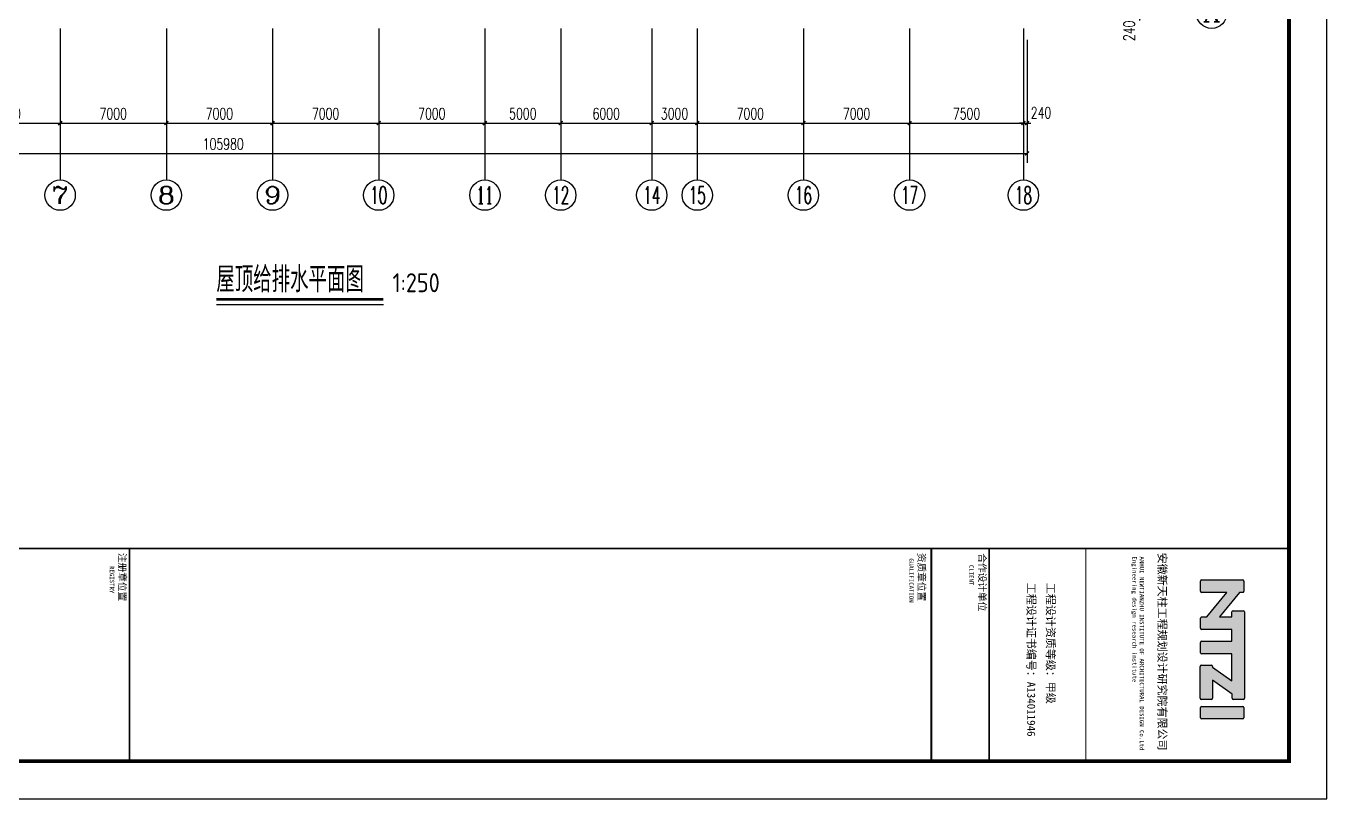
# Model space of a CAD drawing. Extents: x -4407041 to 173436, y -470270 to -29437.
# Drawn here: x 87674 to 173436, y -292187 to -241211 of the extents above; entities that cross this region are included whole.
import ezdxf
from ezdxf.enums import TextEntityAlignment as Align

# ---------------------------------------------------------------- set-up
doc = ezdxf.new("R2010")
doc.units = 0
doc.header["$LTSCALE"] = 1000
doc.header["$MEASUREMENT"] = 0
for name, color, linetype in [('AXIS', 3, 'Continuous'), ('AXIS_TEXT', 7, 'Continuous'), ('DIM_SYMB', 3, 'Continuous'), ('PUB_TEXT', 7, 'Continuous'), ('PUB_TITLE', 4, 'Continuous')]:
    doc.layers.add(name, color=color, linetype=linetype)
doc.styles.add('_TCH_AXIS', font='COMPLEX', dxfattribs={"bigfont": 'GBCBIG'})
doc.styles.add('_TCH_DIM_T3', font='SIMPLEX', dxfattribs={"width": 0.705882, "bigfont": 'GBCBIG'})
doc.styles.add('COMPLEX', font='COMPLEX')
doc.styles.get("Standard").update_dxf_attribs({"font": 'gbenor.shx', "bigfont": 'gbcbig.shx'})
doc.styles.add('TQ', font='')
doc.styles.get('TQ').set_extended_font_data('SimSun')
doc.dimstyles.new('_TCH_ARCH&&250', dxfattribs={"dimtxt": 743.75, "dimasz": 250, "dimexe": 625, "dimexo": 750, "dimgap": 250, "dimtad": 1, "dimdec": 0, "dimzin": 0, "dimdsep": 46, "dimtxsty": '_TCH_DIM_T3', "dimblk": 'ARCHTICK', "dimcen": 0.09, "dimclrt": 7, "dimazin": 2, "dimtfac": 1, "dimtdec": 0, "dimtix": 1, "dimtmove": 2, "dimatfit": 3, "dimfxl": 0, "dimtolj": 1, "dimtzin": 0, "dimarcsym": 0})

# ---------------------------------------------------------------- blocks, each defined once
blk = doc.blocks.new('_ArchTick')
at = {"color": 0, "linetype": 'ByBlock', "const_width": 0.4}
blk.add_lwpolyline([(-0.5, -0.5), (0.5, 0.5)], dxfattribs=at)
blk = doc.blocks.new('*D109')
at = {"layer": 'AXIS', "color": 0, "lineweight": -2}
for p, q in [((82924, -242116), (82924, -248241)), ((89924, -242116), (89924, -248241)), ((82924, -247616), (89924, -247616))]:
    blk.add_line(p, q, dxfattribs=at)
at = {"layer": 'Defpoints', "color": 0}
for p in [(82924, -241366), (89924, -241366), (89924, -247616)]:
    blk.add_point(p, dxfattribs=at)
at = {"layer": 'AXIS', "color": 0, "lineweight": -2, "xscale": 250, "yscale": 250, "zscale": 250, "rotation": 180}
blk.add_blockref('_ArchTick', (82924, -247616), dxfattribs=at)
at = {"layer": 'AXIS', "color": 0, "lineweight": -2, "xscale": 250, "yscale": 250, "zscale": 250}
blk.add_blockref('_ArchTick', (89924, -247616), dxfattribs=at)
at = {"layer": 'AXIS', "color": 7, "insert": (86424, -246994), "char_height": 743.8, "attachment_point": 5, "style": '_TCH_DIM_T3'}
blk.add_mtext('\\A1;7000', dxfattribs=at)
blk = doc.blocks.new('*D110')
at = {"layer": 'AXIS', "color": 0, "lineweight": -2}
for p, q in [((89924, -242116), (89924, -248241)), ((96924, -242116), (96924, -248241)), ((89924, -247616), (96924, -247616))]:
    blk.add_line(p, q, dxfattribs=at)
at = {"layer": 'Defpoints', "color": 0}
for p in [(89924, -241366), (96924, -241366), (96924, -247616)]:
    blk.add_point(p, dxfattribs=at)
at = {"layer": 'AXIS', "color": 0, "lineweight": -2, "xscale": 250, "yscale": 250, "zscale": 250, "rotation": 180}
blk.add_blockref('_ArchTick', (89924, -247616), dxfattribs=at)
at = {"layer": 'AXIS', "color": 0, "lineweight": -2, "xscale": 250, "yscale": 250, "zscale": 250}
blk.add_blockref('_ArchTick', (96924, -247616), dxfattribs=at)
at = {"layer": 'AXIS', "color": 7, "insert": (93424, -246994), "char_height": 743.8, "attachment_point": 5, "style": '_TCH_DIM_T3'}
blk.add_mtext('\\A1;7000', dxfattribs=at)
blk = doc.blocks.new('*D111')
at = {"layer": 'AXIS', "color": 0, "lineweight": -2}
for p, q in [((96924, -242116), (96924, -248241)), ((103924, -242116), (103924, -248241)), ((96924, -247616), (103924, -247616))]:
    blk.add_line(p, q, dxfattribs=at)
at = {"layer": 'Defpoints', "color": 0}
for p in [(96924, -241366), (103924, -241366), (103924, -247616)]:
    blk.add_point(p, dxfattribs=at)
at = {"layer": 'AXIS', "color": 0, "lineweight": -2, "xscale": 250, "yscale": 250, "zscale": 250, "rotation": 180}
blk.add_blockref('_ArchTick', (96924, -247616), dxfattribs=at)
at = {"layer": 'AXIS', "color": 0, "lineweight": -2, "xscale": 250, "yscale": 250, "zscale": 250}
blk.add_blockref('_ArchTick', (103924, -247616), dxfattribs=at)
at = {"layer": 'AXIS', "color": 7, "insert": (100424, -246994), "char_height": 743.8, "attachment_point": 5, "style": '_TCH_DIM_T3'}
blk.add_mtext('\\A1;7000', dxfattribs=at)
blk = doc.blocks.new('*D112')
at = {"layer": 'AXIS', "color": 0, "lineweight": -2}
for p, q in [((103924, -242116), (103924, -248241)), ((110924, -242116), (110924, -248241)), ((103924, -247616), (110924, -247616))]:
    blk.add_line(p, q, dxfattribs=at)
at = {"layer": 'Defpoints', "color": 0}
for p in [(103924, -241366), (110924, -241366), (110924, -247616)]:
    blk.add_point(p, dxfattribs=at)
at = {"layer": 'AXIS', "color": 0, "lineweight": -2, "xscale": 250, "yscale": 250, "zscale": 250, "rotation": 180}
blk.add_blockref('_ArchTick', (103924, -247616), dxfattribs=at)
at = {"layer": 'AXIS', "color": 0, "lineweight": -2, "xscale": 250, "yscale": 250, "zscale": 250}
blk.add_blockref('_ArchTick', (110924, -247616), dxfattribs=at)
at = {"layer": 'AXIS', "color": 7, "insert": (107424, -246994), "char_height": 743.8, "attachment_point": 5, "style": '_TCH_DIM_T3'}
blk.add_mtext('\\A1;7000', dxfattribs=at)
blk = doc.blocks.new('*D113')
at = {"layer": 'AXIS', "color": 0, "lineweight": -2}
for p, q in [((110924, -242116), (110924, -248241)), ((117924, -242116), (117924, -248241)), ((110924, -247616), (117924, -247616))]:
    blk.add_line(p, q, dxfattribs=at)
at = {"layer": 'Defpoints', "color": 0}
for p in [(110924, -241366), (117924, -241366), (117924, -247616)]:
    blk.add_point(p, dxfattribs=at)
at = {"layer": 'AXIS', "color": 0, "lineweight": -2, "xscale": 250, "yscale": 250, "zscale": 250, "rotation": 180}
blk.add_blockref('_ArchTick', (110924, -247616), dxfattribs=at)
at = {"layer": 'AXIS', "color": 0, "lineweight": -2, "xscale": 250, "yscale": 250, "zscale": 250}
blk.add_blockref('_ArchTick', (117924, -247616), dxfattribs=at)
at = {"layer": 'AXIS', "color": 7, "insert": (114424, -246994), "char_height": 743.8, "attachment_point": 5, "style": '_TCH_DIM_T3'}
blk.add_mtext('\\A1;7000', dxfattribs=at)
blk = doc.blocks.new('*D114')
at = {"layer": 'AXIS', "color": 0, "lineweight": -2}
for p, q in [((117924, -242116), (117924, -248241)), ((122924, -242116), (122924, -248241)), ((117924, -247616), (122924, -247616))]:
    blk.add_line(p, q, dxfattribs=at)
at = {"layer": 'Defpoints', "color": 0}
for p in [(117924, -241366), (122924, -241366), (122924, -247616)]:
    blk.add_point(p, dxfattribs=at)
at = {"layer": 'AXIS', "color": 0, "lineweight": -2, "xscale": 250, "yscale": 250, "zscale": 250, "rotation": 180}
blk.add_blockref('_ArchTick', (117924, -247616), dxfattribs=at)
at = {"layer": 'AXIS', "color": 0, "lineweight": -2, "xscale": 250, "yscale": 250, "zscale": 250}
blk.add_blockref('_ArchTick', (122924, -247616), dxfattribs=at)
at = {"layer": 'AXIS', "color": 7, "insert": (120424, -246994), "char_height": 743.8, "attachment_point": 5, "style": '_TCH_DIM_T3'}
blk.add_mtext('\\A1;5000', dxfattribs=at)
blk = doc.blocks.new('*D115')
at = {"layer": 'AXIS', "color": 0, "lineweight": -2}
for p, q in [((122924, -242116), (122924, -248241)), ((128924, -242116), (128924, -248241)), ((122924, -247616), (128924, -247616))]:
    blk.add_line(p, q, dxfattribs=at)
at = {"layer": 'Defpoints', "color": 0}
for p in [(122924, -241366), (128924, -241366), (128924, -247616)]:
    blk.add_point(p, dxfattribs=at)
at = {"layer": 'AXIS', "color": 0, "lineweight": -2, "xscale": 250, "yscale": 250, "zscale": 250, "rotation": 180}
blk.add_blockref('_ArchTick', (122924, -247616), dxfattribs=at)
at = {"layer": 'AXIS', "color": 0, "lineweight": -2, "xscale": 250, "yscale": 250, "zscale": 250}
blk.add_blockref('_ArchTick', (128924, -247616), dxfattribs=at)
at = {"layer": 'AXIS', "color": 7, "insert": (125924, -246994), "char_height": 743.8, "attachment_point": 5, "style": '_TCH_DIM_T3'}
blk.add_mtext('\\A1;6000', dxfattribs=at)
blk = doc.blocks.new('*D116')
at = {"layer": 'AXIS', "color": 0, "lineweight": -2}
for p, q in [((128924, -242116), (128924, -248241)), ((131924, -242116), (131924, -248241)), ((128924, -247616), (131924, -247616))]:
    blk.add_line(p, q, dxfattribs=at)
at = {"layer": 'Defpoints', "color": 0}
for p in [(128924, -241366), (131924, -241366), (131924, -247616)]:
    blk.add_point(p, dxfattribs=at)
at = {"layer": 'AXIS', "color": 0, "lineweight": -2, "xscale": 250, "yscale": 250, "zscale": 250, "rotation": 180}
blk.add_blockref('_ArchTick', (128924, -247616), dxfattribs=at)
at = {"layer": 'AXIS', "color": 0, "lineweight": -2, "xscale": 250, "yscale": 250, "zscale": 250}
blk.add_blockref('_ArchTick', (131924, -247616), dxfattribs=at)
at = {"layer": 'AXIS', "color": 7, "insert": (130424, -246994), "char_height": 743.8, "attachment_point": 5, "style": '_TCH_DIM_T3'}
blk.add_mtext('\\A1;3000', dxfattribs=at)
blk = doc.blocks.new('*D117')
at = {"layer": 'AXIS', "color": 0, "lineweight": -2}
for p, q in [((131924, -242116), (131924, -248241)), ((138924, -242116), (138924, -248241)), ((131924, -247616), (138924, -247616))]:
    blk.add_line(p, q, dxfattribs=at)
at = {"layer": 'Defpoints', "color": 0}
for p in [(131924, -241366), (138924, -241366), (138924, -247616)]:
    blk.add_point(p, dxfattribs=at)
at = {"layer": 'AXIS', "color": 0, "lineweight": -2, "xscale": 250, "yscale": 250, "zscale": 250, "rotation": 180}
blk.add_blockref('_ArchTick', (131924, -247616), dxfattribs=at)
at = {"layer": 'AXIS', "color": 0, "lineweight": -2, "xscale": 250, "yscale": 250, "zscale": 250}
blk.add_blockref('_ArchTick', (138924, -247616), dxfattribs=at)
at = {"layer": 'AXIS', "color": 7, "insert": (135424, -246994), "char_height": 743.8, "attachment_point": 5, "style": '_TCH_DIM_T3'}
blk.add_mtext('\\A1;7000', dxfattribs=at)
blk = doc.blocks.new('*D118')
at = {"layer": 'AXIS', "color": 0, "lineweight": -2}
for p, q in [((138924, -242116), (138924, -248241)), ((145924, -242116), (145924, -248241)), ((138924, -247616), (145924, -247616))]:
    blk.add_line(p, q, dxfattribs=at)
at = {"layer": 'Defpoints', "color": 0}
for p in [(138924, -241366), (145924, -241366), (145924, -247616)]:
    blk.add_point(p, dxfattribs=at)
at = {"layer": 'AXIS', "color": 0, "lineweight": -2, "xscale": 250, "yscale": 250, "zscale": 250, "rotation": 180}
blk.add_blockref('_ArchTick', (138924, -247616), dxfattribs=at)
at = {"layer": 'AXIS', "color": 0, "lineweight": -2, "xscale": 250, "yscale": 250, "zscale": 250}
blk.add_blockref('_ArchTick', (145924, -247616), dxfattribs=at)
at = {"layer": 'AXIS', "color": 7, "insert": (142424, -246994), "char_height": 743.8, "attachment_point": 5, "style": '_TCH_DIM_T3'}
blk.add_mtext('\\A1;7000', dxfattribs=at)
blk = doc.blocks.new('*D119')
at = {"layer": 'AXIS', "color": 0, "lineweight": -2}
for p, q in [((145924, -242116), (145924, -248241)), ((153424, -242116), (153424, -248241)), ((145924, -247616), (153424, -247616))]:
    blk.add_line(p, q, dxfattribs=at)
at = {"layer": 'Defpoints', "color": 0}
for p in [(145924, -241366), (153424, -241366), (153424, -247616)]:
    blk.add_point(p, dxfattribs=at)
at = {"layer": 'AXIS', "color": 0, "lineweight": -2, "xscale": 250, "yscale": 250, "zscale": 250, "rotation": 180}
blk.add_blockref('_ArchTick', (145924, -247616), dxfattribs=at)
at = {"layer": 'AXIS', "color": 0, "lineweight": -2, "xscale": 250, "yscale": 250, "zscale": 250}
blk.add_blockref('_ArchTick', (153424, -247616), dxfattribs=at)
at = {"layer": 'AXIS', "color": 7, "insert": (149674, -246994), "char_height": 743.8, "attachment_point": 5, "style": '_TCH_DIM_T3'}
blk.add_mtext('\\A1;7500', dxfattribs=at)
blk = doc.blocks.new('*D120')
at = {"layer": 'AXIS', "color": 0, "lineweight": -2}
for p, q in [((153424, -242116), (153424, -248241)), ((153664, -242116), (153664, -248241)), ((153424, -247616), (153174, -247616)), ((153424, -247616), (153664, -247616)), ((153664, -247616), (153914, -247616))]:
    blk.add_line(p, q, dxfattribs=at)
at = {"layer": 'Defpoints', "color": 0}
for p in [(153424, -241366), (153664, -241366), (153664, -247616)]:
    blk.add_point(p, dxfattribs=at)
at = {"layer": 'AXIS', "color": 0, "lineweight": -2, "xscale": 250, "yscale": 250, "zscale": 250}
blk.add_blockref('_ArchTick', (153424, -247616), dxfattribs=at)
at = {"layer": 'AXIS', "color": 0, "lineweight": -2, "xscale": 250, "yscale": 250, "zscale": 250, "rotation": 180}
blk.add_blockref('_ArchTick', (153664, -247616), dxfattribs=at)
at = {"layer": 'AXIS', "color": 7, "insert": (154589, -246929), "char_height": 743.8, "attachment_point": 5, "style": '_TCH_DIM_T3'}
blk.add_mtext('\\A1;240', dxfattribs=at)
blk = doc.blocks.new('*D121')
at = {"layer": 'AXIS', "color": 0, "lineweight": -2}
for p, q in [((47684, -242116), (47684, -250241)), ((153664, -242116), (153664, -250241)), ((47684, -249616), (153664, -249616))]:
    blk.add_line(p, q, dxfattribs=at)
at = {"layer": 'Defpoints', "color": 0}
for p in [(47684, -241366), (153664, -241366), (153664, -249616)]:
    blk.add_point(p, dxfattribs=at)
at = {"layer": 'AXIS', "color": 0, "lineweight": -2, "xscale": 250, "yscale": 250, "zscale": 250, "rotation": 180}
blk.add_blockref('_ArchTick', (47684, -249616), dxfattribs=at)
at = {"layer": 'AXIS', "color": 0, "lineweight": -2, "xscale": 250, "yscale": 250, "zscale": 250}
blk.add_blockref('_ArchTick', (153664, -249616), dxfattribs=at)
at = {"layer": 'AXIS', "color": 7, "insert": (100674, -248994), "char_height": 743.8, "attachment_point": 5, "style": '_TCH_DIM_T3'}
blk.add_mtext('\\A1;105980', dxfattribs=at)
blk = doc.blocks.new('*D122')
at = {"layer": 'AXIS', "color": 0, "lineweight": -2}
for p, q in [((161081, -240366), (161081, -240116)), ((155581, -240366), (161706, -240366)), ((155581, -240606), (161706, -240606)), ((161081, -240606), (161081, -240366)), ((161081, -240606), (161081, -240856))]:
    blk.add_line(p, q, dxfattribs=at)
at = {"layer": 'Defpoints', "color": 0}
for p in [(154831, -240366), (154831, -240606), (161081, -240366)]:
    blk.add_point(p, dxfattribs=at)
at = {"layer": 'AXIS', "color": 0, "lineweight": -2, "xscale": 250, "yscale": 250, "zscale": 250}
for p, rotation in [((161081, -240366), 270), ((161081, -240606), 90)]:
    blk.add_blockref('_ArchTick', p, dxfattribs=dict(at, rotation=rotation))
at = {"layer": 'AXIS', "color": 7, "insert": (160393, -241531), "char_height": 743.8, "attachment_point": 5, "rotation": 90, "style": '_TCH_DIM_T3'}
blk.add_mtext('\\A1;240', dxfattribs=at)
blk = doc.blocks.new('_AXISO')
blk.add_circle((0, 0), 0.5)
at = {"layer": 'AXIS_TEXT', "style": 'COMPLEX', "width": 1.041667}
blk.add_attdef('A', text='', height=0.56, dxfattribs=at).set_placement((-0.25, -0.28), (0.25, -0.28), align=Align.FIT)

msp = doc.modelspace()

# ---------------------------------------------------------------- hatches: boundary and pattern name
h = msp.add_hatch(color=256)
h.paths.add_polyline_path([(166837.4, -278568.4), (165516, -280184.9), (165172.6, -280184.9, 0.4142136), (165092.6, -280264.9), (165092.6, -280922.8, 0.4142136), (165172.6, -281002.8), (167170, -281002.8), (167170, -281787), (165175.9, -281787, 0.4142136), (165095.9, -281867), (165095.9, -282542.1, 0.4142136), (165175.9, -282622.1), (167169.6, -282622.1), (167169.6, -284403.6), (165891.6, -283498.2), (165891.6, -283443.1, 0.4142136), (165811.6, -283363.1), (165155, -283363.1, 0.4142136), (165075, -283443.1), (165075, -285543.8, 0.4142136), (165155, -285623.8), (165817.1, -285623.8, 0.4142136), (165897.1, -285543.8), (165897.1, -284343.3), (167181.9, -285279.5), (167181.9, -285545.7, 0.4142136), (167261.9, -285625.7), (167913.1, -285625.7, 0.4142136), (167993.1, -285545.7), (167993.1, -279849.4, 0.4142136), (167913.1, -279769.4), (167246.7, -279769.4, 0.4142136), (167166.7, -279849.4), (167166.7, -280177), (166346.3, -280177), (167663.7, -278564), (167885, -278564.5, 0.4148904), (167965.2, -278484.5), (167965.2, -277814.5, 0.4142136), (167885.2, -277734.5), (165167.1, -277734.5, 0.4142136), (165087.1, -277814.5), (165087.1, -278488.4, 0.4142136), (165167.1, -278568.4)])
h.paths.add_polyline_path([(165172.7, -286078.9, 0.4142136), (165092.7, -286158.9), (165092.7, -286827.4, 0.4142136), (165172.7, -286907.4), (167882.7, -286907.4, 0.4142136), (167962.7, -286827.4), (167962.7, -286158.9, 0.4142136), (167882.7, -286078.9)])

# ---------------------------------------------------------------- linework, layer by layer
for p, q in [((165087.1, -278488.4), (165087.1, -277814.5)), ((165167.1, -277734.5), (167885.2, -277734.5)), ((167965.2, -277814.5), (167965.2, -278484.5)), ((166837.4, -278568.4), (165167.1, -278568.4)), ((165516, -280184.9), (166837.4, -278568.4)), ((167663.7, -278564), (166346.3, -280177)), ((167885, -278564.5), (167663.7, -278564)), ((165092.6, -280922.8), (165092.6, -280264.9)), ((165172.6, -280184.9), (165516, -280184.9)), ((166346.3, -280177), (167166.7, -280177)), ((167166.7, -280177), (167166.7, -279849.4)), ((167246.7, -279769.4), (167913.1, -279769.4)), ((167993.1, -279849.4), (167993.1, -285545.7)), ((167170, -281002.8), (165172.6, -281002.8)), ((167170, -281787), (167170, -281002.8)), ((165095.9, -282542.1), (165095.9, -281867)), ((165175.9, -281787), (167170, -281787)), ((167169.6, -282622.1), (165175.9, -282622.1)), ((167169.6, -284403.6), (167169.6, -282622.1)), ((165075, -285543.8), (165075, -283443.1)), ((165155, -283363.1), (165811.6, -283363.1)), ((165891.6, -283443.1), (165891.6, -283498.2)), ((165891.6, -283498.2), (167169.6, -284403.6)), ((167181.9, -285279.5), (165897.1, -284343.3)), ((165897.1, -284343.3), (165897.1, -285543.8)), ((167181.9, -285545.7), (167181.9, -285279.5)), ((165092.7, -286827.4), (165092.7, -286158.9)), ((165817.1, -285623.8), (165155, -285623.8)), ((165172.7, -286078.9), (167882.7, -286078.9)), ((167913.1, -285625.7), (167261.9, -285625.7)), ((167962.7, -286158.9), (167962.7, -286827.4)), ((167882.7, -286907.4), (165172.7, -286907.4))]:
    msp.add_line(p, q)
for centre, start, end in [((165167.1, -277814.5, -69.6), 90, 180), ((167885.2, -277814.5, -69.6), 0, 90), ((165167.1, -278488.4, -69.6), 180, 270), ((167885.2, -278484.5, -69.6), 269.867634, 0), ((165172.6, -280264.9, -69.6), 90, 180), ((167246.7, -279849.4, -69.6), 90, 180), ((167913.1, -279849.4, -69.6), 0, 90), ((165172.6, -280922.8, -69.6), 180, 270), ((165175.9, -281867, -69.6), 90, 180), ((165175.9, -282542.1, -69.6), 180, 270), ((165155, -283443.1, -69.6), 90, 180), ((165811.6, -283443.1, -69.6), 0, 90), ((165155, -285543.8, -69.6), 180, 270), ((165817.1, -285543.8, -69.6), 270, 0), ((167261.9, -285545.7, -69.6), 180, 270), ((167913.1, -285545.7, -69.6), 270, 0), ((165172.7, -286158.9, -69.6), 90, 180), ((167882.7, -286158.9, -69.6), 0, 90), ((165172.7, -286827.4, -69.6), 180, 270), ((167882.7, -286827.4, -69.6), 270, 0)]:
    msp.add_arc(centre, 80, start, end)
at = {"layer": 'AXIS'}
for p, q in [((89923.8, -241366.2), (89923.8, -251366.2)), ((96923.8, -241366.2), (96923.8, -251366.2)), ((103923.8, -241366.2), (103923.8, -251366.2)), ((110923.8, -241366.2), (110923.8, -251366.2)), ((117923.8, -241366.2), (117923.8, -251366.2)), ((122923.8, -241366.2), (122923.8, -251366.2)), ((128923.8, -241366.2), (128923.8, -251366.2)), ((131923.8, -241366.2), (131923.8, -251366.2)), ((138923.8, -241366.2), (138923.8, -251366.2)), ((145923.8, -241366.2), (145923.8, -251366.2)), ((153423.7, -241366.2), (153423.7, -251366.2))]:
    msp.add_line(p, q, dxfattribs=at)
msp.add_circle((153423.7, -252366.2), 1000, dxfattribs=at)
at = {"layer": 'DIM_SYMB', "const_width": 175}
msp.add_lwpolyline([(100220.9, -259228), (111230.1, -259228)], dxfattribs=at)
at = {"layer": 'DIM_SYMB'}
msp.add_lwpolyline([(100220.9, -259578), (111230.1, -259578)], dxfattribs=at)
at = {"layer": 'PUB_TEXT'}
for q in [(170935.5, -287847.4), (169611.7, -289686.9)]:
    msp.add_line((170935.5, -289686.9), q, dxfattribs=at)
at = {"layer": 'PUB_TITLE', "lineweight": 40}
msp.add_line((147347.3, -275655.7), (147347.3, -289680.7), dxfattribs=at)
at = {"layer": 'PUB_TITLE'}
msp.add_line((170935.5, -289686.9), (170935.5, -275661.9), dxfattribs=at)
msp.add_lwpolyline([(24935.5, -29436.9), (24935.5, -292186.9), (173435.5, -292186.9), (173435.5, -29436.9)], close=True, dxfattribs=at)
at = {"layer": 'PUB_TITLE', "const_width": 250}
msp.add_lwpolyline([(27435.5, -35686.9), (27435.5, -289686.9), (170935.5, -289686.9), (170935.5, -35686.9)], close=True, dxfattribs=at)
at = {"layer": 'PUB_TITLE', "lineweight": 40, "elevation": -69.6}
for points, const_width in [([(170935.5, -275661.9), (27435.5, -275661.9)], 106.2), ([(94497.3, -275655.7), (94497.3, -289680.7)], 106.2), ([(147348, -275661.9), (147348, -289686.9)], 106.2), ([(151173, -275661.9), (151173, -289686.9)], 106.2), ([(157548, -275661.9), (157548, -289686.9)], 63.8)]:
    msp.add_lwpolyline(points, dxfattribs=dict(at, const_width=const_width))

# ---------------------------------------------------------------- block references
at = {"layer": 'AXIS'}
ref = msp.add_blockref('_AXISO', (165830.5, -240366.2), dxfattribs=dict(at, xscale=2000, yscale=2000, zscale=2000))
ref.add_attrib('A', 'A', dxfattribs={"layer": 'AXIS_TEXT', "height": 1131.4, "style": '_TCH_AXIS', "width": 1.166667}).set_placement((165264.8, -240931.9), (166396.2, -240931.9), align=Align.FIT)
ref = msp.add_blockref('_AXISO', (89923.8, -252366.2), dxfattribs=dict(at, xscale=2000, yscale=2000, zscale=2000))
ref.add_attrib('A', '7', dxfattribs={"layer": 'AXIS_TEXT', "height": 1131.4, "style": '_TCH_AXIS', "width": 1.5}).set_placement((89358.2, -252931.9), (90489.5, -252931.9), align=Align.FIT)
ref = msp.add_blockref('_AXISO', (96923.8, -252366.2), dxfattribs=dict(at, xscale=2000, yscale=2000, zscale=2000))
ref.add_attrib('A', '8', dxfattribs={"layer": 'AXIS_TEXT', "height": 1131.4, "style": '_TCH_AXIS', "width": 1.5}).set_placement((96358.2, -252931.9), (97489.5, -252931.9), align=Align.FIT)
ref = msp.add_blockref('_AXISO', (103923.8, -252366.2), dxfattribs=dict(at, xscale=2000, yscale=2000, zscale=2000))
ref.add_attrib('A', '9', dxfattribs={"layer": 'AXIS_TEXT', "height": 1131.4, "style": '_TCH_AXIS', "width": 1.5}).set_placement((103358.2, -252931.9), (104489.5, -252931.9), align=Align.FIT)
ref = msp.add_blockref('_AXISO', (110923.8, -252366.2), dxfattribs=dict(at, xscale=2000, yscale=2000, zscale=2000))
ref.add_attrib('A', '10', dxfattribs={"layer": 'AXIS_TEXT', "height": 1131.37, "style": '_TCH_AXIS', "width": 0.724138}).set_placement((110358.2, -252931.9), (111489.5, -252931.9), align=Align.FIT)
ref = msp.add_blockref('_AXISO', (117923.8, -252366.2), dxfattribs=dict(at, xscale=2000, yscale=2000, zscale=2000))
ref.add_attrib('A', '11', dxfattribs={"layer": 'AXIS_TEXT', "height": 1131.37, "style": '_TCH_AXIS', "width": 0.875}).set_placement((117358.2, -252931.9), (118489.5, -252931.9), align=Align.FIT)
ref = msp.add_blockref('_AXISO', (122923.8, -252366.2), dxfattribs=dict(at, xscale=2000, yscale=2000, zscale=2000))
ref.add_attrib('A', '12', dxfattribs={"layer": 'AXIS_TEXT', "height": 1131.37, "style": '_TCH_AXIS', "width": 0.724138}).set_placement((122358.2, -252931.9), (123489.5, -252931.9), align=Align.FIT)
ref = msp.add_blockref('_AXISO', (128923.8, -252366.2), dxfattribs=dict(at, xscale=2000, yscale=2000, zscale=2000))
ref.add_attrib('A', '14', dxfattribs={"layer": 'AXIS_TEXT', "height": 1131.37, "style": '_TCH_AXIS', "width": 0.677419}).set_placement((128358.2, -252931.9), (129489.5, -252931.9), align=Align.FIT)
ref = msp.add_blockref('_AXISO', (131923.8, -252366.2), dxfattribs=dict(at, xscale=2000, yscale=2000, zscale=2000))
ref.add_attrib('A', '15', dxfattribs={"layer": 'AXIS_TEXT', "height": 1131.37, "style": '_TCH_AXIS', "width": 0.724138}).set_placement((131358.2, -252931.9), (132489.5, -252931.9), align=Align.FIT)
ref = msp.add_blockref('_AXISO', (138923.8, -252366.2), dxfattribs=dict(at, xscale=2000, yscale=2000, zscale=2000))
ref.add_attrib('A', '16', dxfattribs={"layer": 'AXIS_TEXT', "height": 1131.37, "style": '_TCH_AXIS', "width": 0.724138}).set_placement((138358.2, -252931.9), (139489.5, -252931.9), align=Align.FIT)
ref = msp.add_blockref('_AXISO', (145923.8, -252366.2), dxfattribs=dict(at, xscale=2000, yscale=2000, zscale=2000))
ref.add_attrib('A', '17', dxfattribs={"layer": 'AXIS_TEXT', "height": 1131.37, "style": '_TCH_AXIS', "width": 0.724138}).set_placement((145358.2, -252931.9), (146489.5, -252931.9), align=Align.FIT)

# ---------------------------------------------------------------- texts
at = {"layer": 'AXIS', "color": 7, "style": '_TCH_AXIS', "width": 0.724138}
msp.add_text('18', height=1131.37, dxfattribs=at).set_placement((152858, -252931.9), (153989.4, -252931.9), align=Align.FIT)
at = {"layer": 'PUB_TEXT'}
for s, height, p in [('屋顶给排水平面图', 1687.94, (100220.9, -258766.3)), ('1:250', 1250, (111835.3, -258766.3))]:
    msp.add_text(s, height=height, dxfattribs=at).set_placement(p)
at = {"layer": 'PUB_TEXT', "attachment_point": 1, "rotation": 270, "style": 'TQ'}
for s, insert, char_height, width in [('注册章位置', (94255.9, -275958.8, -69.6), 467.5, 3825), ('资质章位置', (146944.2, -275958.8, -69.6), 467.5, 5312.5), ('合作设计单位', (150948.4, -275985.6, -69.6), 467.5, 4373.15), ('REGISTRY', (93485.6, -276830.2, -69.6), 286.87, 5998.875), ('GUALIFICATION', (146187.5, -276320, -69.6), 286.875, 6702.25), ('CLIENT', (150140.9, -276750.8, -69.6), 286.87, 5998.875), ('ANHUI NEWTIANZHU INSTITUTE OF ARCHITECTURAL DESIGN Co.Ltd\\PEngineering design research institute', (161379.5, -276192.9, -69.6), 286.875, 13143.385)]:
    msp.add_mtext(s, dxfattribs=dict(at, insert=insert, char_height=char_height, width=width))
at = {"layer": 'PUB_TEXT', "char_height": 531.25, "attachment_point": 1, "rotation": 270, "style": 'TQ'}
for s, insert in [('安徽新天柱工程规划设计研究院有限公司 ', (162842.5, -275947.3, -69.6)), ('工程设计证书编号：A134011946', (154208, -277936.8, -69.6)), ('工程设计资质等级：甲级 ', (155483, -277936.8, -69.6))]:
    msp.add_mtext(s, dxfattribs=dict(at, insert=insert))

# ---------------------------------------------------------------- dimensions: what is measured, and where the dimension line sits
at = {"layer": 'AXIS'}
for base, p1, p2, angle, picture, middle in [((161080.5, -240366.2), (154830.5, -240606.2), (154830.5, -240366.2), 90, '*D122', (160393, -241531.2)), ((153663.8, -247616.2), (153423.7, -241366.2), (153663.8, -241366.2), 0, '*D120', (154588.8, -246928.7))]:
    dim = msp.add_linear_dim(base=base, p1=p1, p2=p2, angle=angle, dimstyle='_TCH_ARCH&&250', dxfattribs=at)
    dim.commit()
    dim.dimension.update_dxf_attribs({"geometry": picture, "text_midpoint": middle, "dimtype": 129})
for p1, p2, distance, picture, middle in [((47683.8, -241366.2), (153663.8, -241366.2), -8250, '*D121', (100673.8, -248994.3)), ((82923.8, -241366.2), (89923.8, -241366.2), -6250, '*D109', (86423.8, -246994.3)), ((89923.8, -241366.2), (96923.8, -241366.2), -6250, '*D110', (93423.8, -246994.3)), ((96923.8, -241366.2), (103923.8, -241366.2), -6250, '*D111', (100423.8, -246994.3)), ((103923.8, -241366.2), (110923.8, -241366.2), -6250, '*D112', (107423.8, -246994.3)), ((110923.8, -241366.2), (117923.8, -241366.2), -6250, '*D113', (114423.8, -246994.3)), ((117923.8, -241366.2), (122923.8, -241366.2), -6250, '*D114', (120423.8, -246994.3)), ((122923.8, -241366.2), (128923.8, -241366.2), -6250, '*D115', (125923.8, -246994.3)), ((128923.8, -241366.2), (131923.8, -241366.2), -6250, '*D116', (130423.8, -246994.3)), ((131923.8, -241366.2), (138923.8, -241366.2), -6250, '*D117', (135423.8, -246994.3)), ((138923.8, -241366.2), (145923.8, -241366.2), -6250, '*D118', (142423.8, -246994.3)), ((145923.8, -241366.2), (153423.7, -241366.2), -6250, '*D119', (149673.8, -246994.3))]:
    dim = msp.add_aligned_dim(p1=p1, p2=p2, distance=distance, dimstyle='_TCH_ARCH&&250', dxfattribs=at)
    dim.commit()
    dim.dimension.update_dxf_attribs({"geometry": picture, "text_midpoint": middle})

doc.saveas('drawing.dxf')
